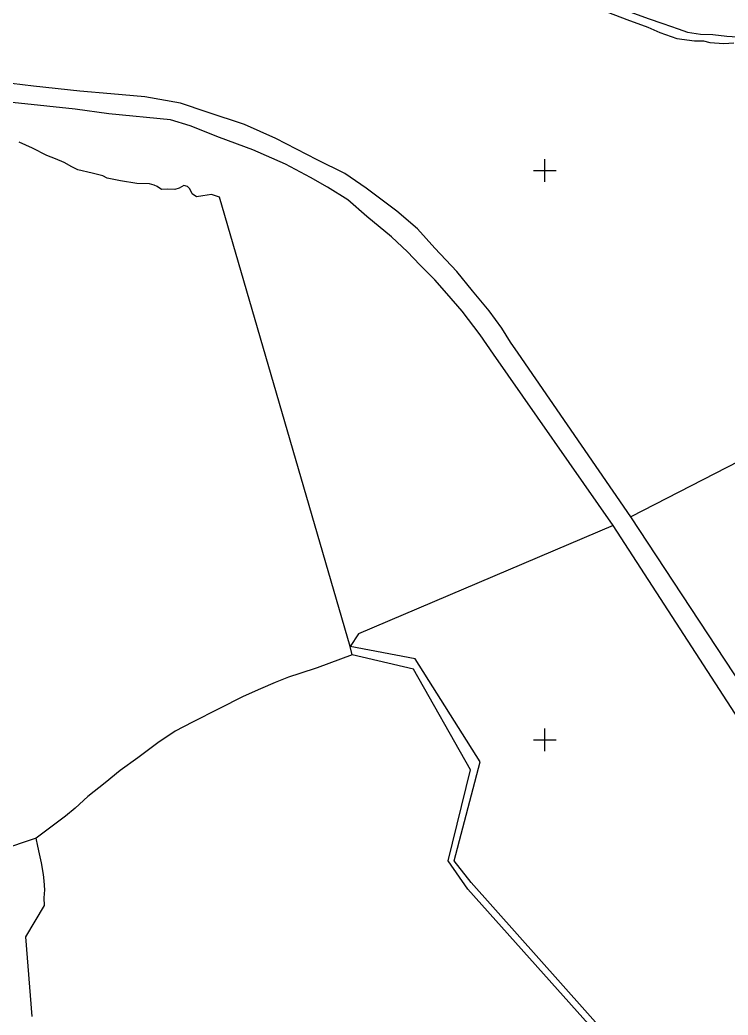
# Model space of a CAD drawing. Header units: millimetres. Extents: x 553705 to 560987, y 1303667 to 1309938.
# Drawn here: x 555102 to 556346, y 1306760 to 1308507 of the extents above; entities that cross this region are included whole.
import ezdxf

# ---------------------------------------------------------------- set-up
doc = ezdxf.new("R2010")
doc.units = ezdxf.units.MM
doc.layers.add('2', color=7, linetype='Continuous')
doc.layers.add('42', color=7, linetype='Continuous')

# ---------------------------------------------------------------- blocks, each defined once
blk = doc.blocks.new('COORD')
at = {"layer": '42', "color": 2, "linetype": 'Continuous'}
for p, q in [((0, -2), (0, 2)), ((-2, 0), (2, 0))]:
    blk.add_line(p, q, dxfattribs=at)
blk = doc.blocks.new('COORD$')
at = {"layer": '42', "color": 2, "linetype": 'Continuous'}
blk.add_blockref('COORD', (0, 0), dxfattribs=at)

msp = doc.modelspace()

# ---------------------------------------------------------------- linework, layer by layer
at = {"layer": '2', "color": 1, "linetype": 'Continuous'}
for p, q in [((555681.852, 1307406.88), (555452.593, 1308196.327)), ((556818.956, 1307966.066), (556174.965, 1307634.716)), ((556711.017, 1306744.212), (556143.837, 1307619.2)), ((556748.227, 1306761.556), (556174.965, 1307634.716)), ((555685.259, 1307392.391), (555681.852, 1307406.88))]:
    msp.add_line(p, q, dxfattribs=at)
for points in [[(555766.801, 1309344.373), (555948.913, 1308576.721), (555960.371, 1308572.734), (555983.776, 1308567.564), (556006.45, 1308558.06), (556032.413, 1308550.363), (556058.597, 1308547.252), (556081.761, 1308540.297), (556105.447, 1308531.31), (556135.496, 1308520.588), (556167.844, 1308508.102), (556204.518, 1308494.375), (556225.665, 1308485.368), (556255.966, 1308474.903), (556286.474, 1308470.806), (556302.477, 1308470.673), (556313.422, 1308467.446), (556338.069, 1308466.105), (556356.094, 1308467.261)], [(555946.583, 1308652.588), (555964.556, 1308591.1), (555971.982, 1308582.753), (555984.201, 1308579.027), (555992.08, 1308578.322), (556019.809, 1308572.167), (556053.653, 1308563.511), (556081.911, 1308554.559), (556106.604, 1308546.852), (556138.688, 1308535.637), (556162.126, 1308525.884), (556205.419, 1308510.17), (556231.139, 1308500.943), (556257.877, 1308491.47), (556274.682, 1308485.741), (556297.06, 1308482.091), (556319.161, 1308481.495), (556343.311, 1308478.623), (556371.514, 1308477.309)], [(556174.965, 1307634.716), (555976.791, 1307922.235), (555963.446, 1307941.232), (555948.279, 1307966.072), (555926.215, 1307996.462), (555896.752, 1308031.38), (555869.328, 1308065.294), (555830.423, 1308106.251), (555799.95, 1308140.397), (555763.655, 1308171.698), (555709.772, 1308211.777), (555672.502, 1308237.468), (555624.067, 1308261.801), (555551.41, 1308298.937), (555496.365, 1308323.984), (555430.424, 1308345.637), (555383.578, 1308361.069), (555321.015, 1308372.308), (555261.544, 1308377.458), (555207.156, 1308382.138), (555125.561, 1308390.94), (555067.853, 1308398.141), (555005.048, 1308407.595), (554163.56, 1308515.03)], [(556143.837, 1307619.2), (555933.882, 1307920.126), (555910.52, 1307954.326), (555878.723, 1307995.847), (555851.83, 1308026.71), (555830.826, 1308050.996), (555804.218, 1308077.532), (555782.463, 1308100.285), (555754.334, 1308126.3), (555710.895, 1308162.13), (555677.917, 1308191.418), (555642.196, 1308213.811), (555612.355, 1308230.9), (555568.498, 1308254.249), (555510.66, 1308279.274), (555452.339, 1308300.986), (555400.885, 1308321.221), (555366.011, 1308331.906), (555257.988, 1308342.544), (555199.002, 1308350.754), (555037.848, 1308367.865), (554189.265, 1308472.954)], [(555452.593, 1308196.327), (555438.339, 1308200.548), (555422.859, 1308198.648), (555411.951, 1308196.783), (555404.293, 1308202.072), (555400.422, 1308210.446), (555396.325, 1308214.998), (555389.711, 1308216.476), (555381.617, 1308211.831), (555374.012, 1308209.736), (555360.548, 1308210.143), (555350.646, 1308209.559), (555342.988, 1308214.848), (555337.382, 1308217.352), (555329.24, 1308219.327), (555307.137, 1308220.178), (555278.658, 1308224.545), (555254.747, 1308229.456), (555247.606, 1308233.477), (555228.521, 1308238.424), (555203.335, 1308244.09), (555193.135, 1308249.615), (555179.367, 1308256.895), (555164.082, 1308263.145), (555149.051, 1308269.397), (555123.813, 1308282.192), (555100.367, 1308292.964)], [(556143.837, 1307619.2), (555696.675, 1307429.147), (555681.852, 1307406.88)], [(555685.259, 1307392.391), (555623.706, 1307369.514), (555593.555, 1307359.354), (555573.284, 1307352.834), (555549.981, 1307343.999), (555524.413, 1307332.345), (555494.03, 1307319.128), (555451.01, 1307297.41), (555404.699, 1307274.14), (555374.335, 1307258.376), (555344.007, 1307237.774), (555308.893, 1307211.533), (555278.069, 1307189.145), (555251.56, 1307167.298), (555221.255, 1307143.386), (555198.543, 1307123.096), (555181.881, 1307109.219), (555130.35, 1307070.375)], [(556711.017, 1306744.212), (556332.238, 1306546.02), (556310.422, 1306542.289), (556293.9, 1306543.946), (555894.155, 1306992.654), (555864.416, 1307030.625), (555910.139, 1307204.387), (555796.05, 1307385.338), (555681.852, 1307406.88)], [(556297.314, 1306523.287), (555888.655, 1306980.643), (555853.749, 1307030.544), (555893.224, 1307190.253), (555793.388, 1307367.238), (555685.259, 1307392.391)], [(555130.35, 1307070.375), (554871.91, 1306983.869), (554858.296, 1307039.788), (554841.274, 1307040.423), (554825.516, 1307041.831), (554807.749, 1307040.168), (554791.773, 1307036.736), (554770.745, 1307029.446), (554753.786, 1307021.423), (554735.59, 1307008.808), (554687.811, 1306977.887), (554659.007, 1306957.296), (554625.916, 1306932.344), (554592.826, 1306907.137), (554546.073, 1306874.951)], [(555122.979, 1306757.103), (555112.307, 1306897.333), (555144.929, 1306951.82), (555144.321, 1306965.567), (555145.741, 1306979.838), (555144.104, 1306995.359), (555143.008, 1307006.3), (555139.554, 1307027.155), (555136.138, 1307042.917), (555133.502, 1307056.139), (555130.35, 1307070.375)]]:
    msp.add_lwpolyline(points, dxfattribs=at)

# ---------------------------------------------------------------- block references
at = {"layer": '42', "color": 2, "linetype": 'Continuous', "xscale": 10, "yscale": 10}
msp.add_blockref('COORD$', (556023.645, 1308243.022), dxfattribs=at)
at = {"layer": '42', "color": 1, "linetype": 'Continuous', "xscale": 10, "yscale": 10}
msp.add_blockref('COORD$', (556023.645, 1307243.022), dxfattribs=at)

doc.saveas('drawing.dxf')
